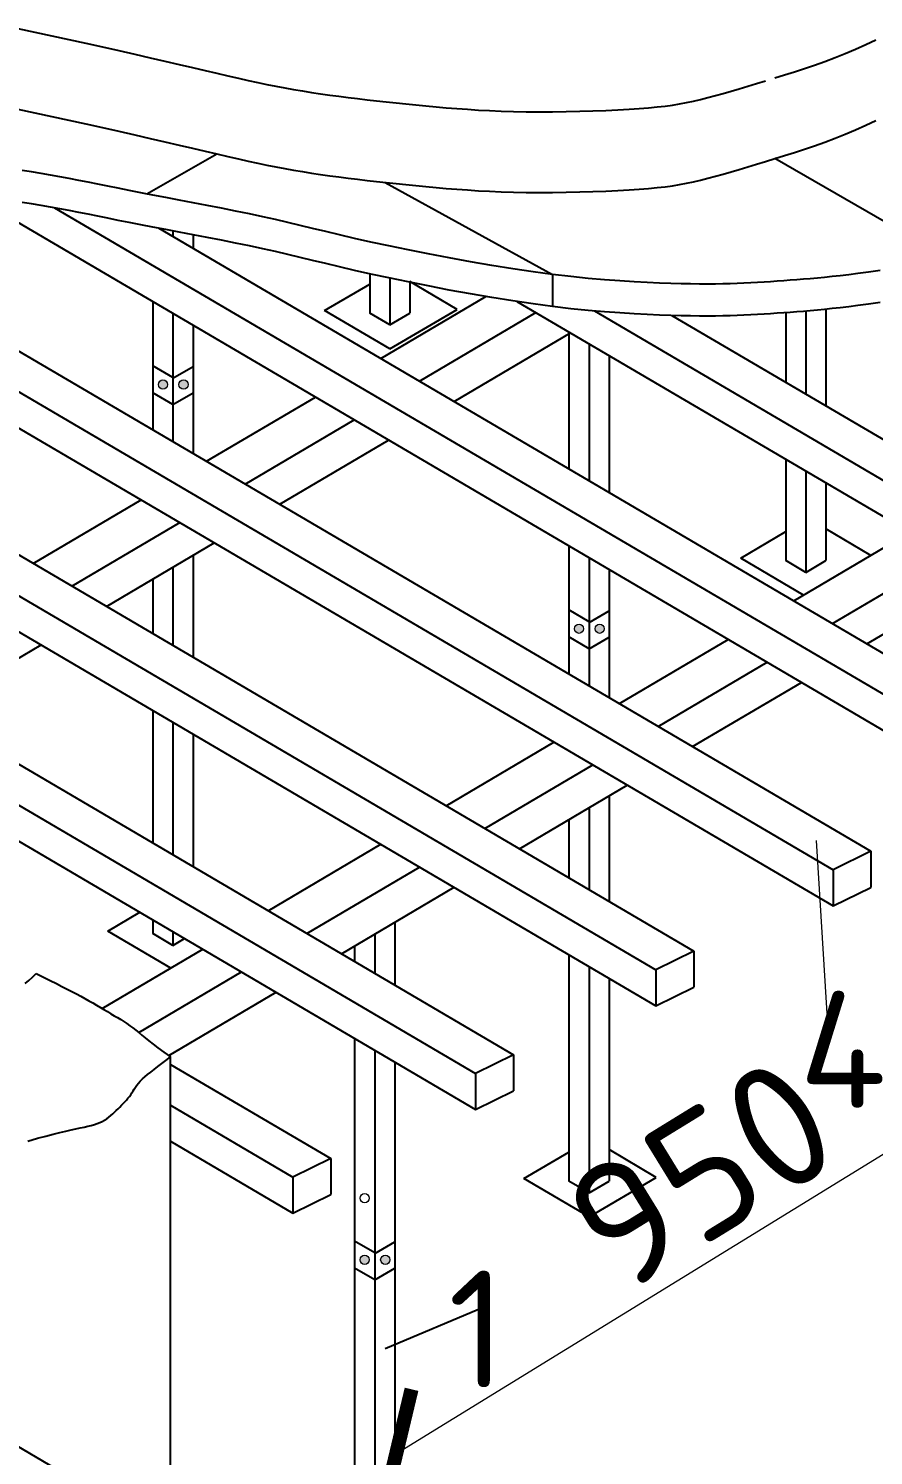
# Model space of a CAD drawing. Header units: millimetres. Extents: x 5763 to 12018931, y 39842 to 3600577.
# Drawn here: x 501497 to 505563, y 150797 to 157660 of the extents above; entities that cross this region are included whole.
import ezdxf

# ---------------------------------------------------------------- set-up
doc = ezdxf.new("R2010")
doc.units = ezdxf.units.MM
doc.layers.add('jiu', color=7, linetype='Continuous', lineweight=25)
doc.layers.add('тонкая', color=7, linetype='Continuous', lineweight=20)
doc.layers.add('LINES', color=7, linetype='Continuous')
doc.styles.add('ISOCPEUR', font='isocpeur.ttf')

# ---------------------------------------------------------------- blocks, each defined once
blk = doc.blocks.new('_ArchTick')
at = {"color": 0, "linetype": 'ByBlock', "const_width": 0.15}
blk.add_lwpolyline([(-0.5, -0.5), (0.5, 0.5)], dxfattribs=at)

msp = doc.modelspace()

# ---------------------------------------------------------------- hatches: boundary and pattern name
at = {"layer": 'тонкая', "ltscale": 10}
h = msp.add_hatch(color=256, dxfattribs=at)
h.set_gradient(color2=(0, 0, 0), one_color=1)
h.paths.add_polyline_path([(502122.39936, 155947.99477, 1), (502166.65379, 155947.99477, 1)])
h.paths.add_polyline_path([(502221.30814, 155947.99477, 1), (502265.56257, 155947.99477, 1)])
h = msp.add_hatch(color=256, dxfattribs=at)
h.set_gradient(color2=(0, 0, 0), one_color=1)
h.paths.add_polyline_path([(504124.4863, 154773.48354, 1), (504168.74073, 154773.48354, 1)])
h.paths.add_polyline_path([(504223.39508, 154773.48354, 1), (504267.64951, 154773.48354, 1)])
h = msp.add_hatch(color=256, dxfattribs=at)
h.set_gradient(color2=(0, 0, 0), one_color=1)
h.paths.add_polyline_path([(503093.0353, 151738.16937, 1), (503137.28973, 151738.16937, 1)])
h.paths.add_polyline_path([(503191.94408, 151738.16937, 1), (503236.19851, 151738.16937, 1)])

# ---------------------------------------------------------------- linework, layer by layer
at = {"layer": 'jiu', "color": 7}
msp.add_line((503214.0713, 151311.45069), (503693.54382, 151513.81698), dxfattribs=at)
at = {"layer": 'LINES'}
for p, q in [((501445.59501, 157660.44716), (501527.26471, 157643.19908)), ((501527.26471, 157643.19908), (501609.50116, 157625.53957)), ((501609.50116, 157625.53957), (501691.6691, 157607.64333)), ((501691.6691, 157607.64333), (501773.13324, 157589.68507)), ((501773.13324, 157589.68507), (501853.30484, 157571.82798)), ((505526.2608, 157582.99811), (505575.46587, 157605.63952)), ((501853.30484, 157571.82798), (501931.78122, 157554.18925)), ((501931.78122, 157554.18925), (502008.20622, 157536.87458)), ((502008.20622, 157536.87458), (502082.22369, 157519.98965)), ((502082.22369, 157519.98965), (502153.47747, 157503.64016)), ((505329.24449, 157502.53372), (505378.52518, 157521.12971)), ((505378.52518, 157521.12971), (505427.79979, 157540.73715)), ((505427.79979, 157540.73715), (505477.04189, 157561.36196)), ((505477.04189, 157561.36196), (505526.2608, 157582.99811)), ((502153.47747, 157503.64016), (502221.61141, 157487.93179)), ((502221.61141, 157487.93179), (502286.26935, 157472.97024)), ((502286.26935, 157472.97024), (502347.09514, 157458.8612)), ((502347.09514, 157458.8612), (502403.88313, 157445.68271)), ((505135.81005, 157437.06657), (505183.20474, 157452.22759)), ((505183.20474, 157452.22759), (505231.37894, 157468.14853)), ((505231.37894, 157468.14853), (505280.1273, 157484.89529)), ((505280.1273, 157484.89529), (505329.24449, 157502.53372)), ((502403.88313, 157445.68271), (502457.0297, 157433.40225)), ((502457.0297, 157433.40225), (502507.08173, 157421.95967)), ((502507.08173, 157421.95967), (502554.58612, 157411.29481)), ((502554.58612, 157411.29481), (502600.08973, 157401.34749)), ((502600.08973, 157401.34749), (502644.13948, 157392.05756)), ((502644.13948, 157392.05756), (502687.28222, 157383.36485)), ((502687.28222, 157383.36485), (502730.06486, 157375.20921)), ((504917.29507, 157370.50687), (504958.08051, 157382.72324)), ((504958.08051, 157382.72324), (505000.35641, 157395.4843)), ((505000.35641, 157395.4843), (505044.18054, 157408.7608)), ((505089.4002, 157422.5996), (505135.81005, 157437.06657)), ((502730.06486, 157375.20921), (502772.94836, 157367.53316)), ((502772.94836, 157367.53316), (502816.05002, 157360.29002)), ((502816.05002, 157360.29002), (502859.40121, 157353.43581)), ((502859.40121, 157353.43581), (502903.03333, 157346.92652)), ((502903.03333, 157346.92652), (502946.97774, 157340.71819)), ((502946.97774, 157340.71819), (502991.26583, 157334.7668)), ((502991.26583, 157334.7668), (503035.92898, 157329.02838)), ((503035.92898, 157329.02838), (503080.99857, 157323.45893)), ((503080.99857, 157323.45893), (503126.50284, 157318.02257)), ((503126.50284, 157318.02257), (503172.45749, 157312.71586)), ((503172.45749, 157312.71586), (503218.87508, 157307.54345)), ((504697.69949, 157311.34978), (504731.86065, 157319.2845)), ((504731.86065, 157319.2845), (504766.84984, 157328.05349)), ((504766.84984, 157328.05349), (504802.77747, 157337.60849)), ((504802.77747, 157337.60849), (504839.75396, 157347.90122)), ((504839.75396, 157347.90122), (504877.88969, 157358.88344)), ((504877.88969, 157358.88344), (504917.29507, 157370.50687)), ((501445.59501, 157272.4454), (501527.26471, 157255.19732)), ((501527.26471, 157255.19732), (501609.50116, 157237.53781)), ((503218.87508, 157307.54345), (503265.76816, 157302.51)), ((503265.76816, 157302.51), (503313.1493, 157297.62016)), ((503313.1493, 157297.62016), (503361.03105, 157292.87861)), ((503361.03105, 157292.87861), (503409.42596, 157288.28999)), ((503409.42596, 157288.28999), (503458.34661, 157283.85896)), ((503458.34661, 157283.85896), (503507.84714, 157279.60142)), ((503507.84714, 157279.60142), (503558.14813, 157275.57816)), ((503558.14813, 157275.57816), (503609.51173, 157271.86121)), ((503609.51173, 157271.86121), (503662.20012, 157268.5226)), ((503662.20012, 157268.5226), (503716.47546, 157265.63437)), ((503716.47546, 157265.63437), (503772.59991, 157263.26854)), ((503772.59991, 157263.26854), (503830.83565, 157261.49715)), ((503830.83565, 157261.49715), (503891.44483, 157260.39222)), ((503891.44483, 157260.39222), (503954.48292, 157260.00299)), ((503954.48292, 157260.00299), (504019.17854, 157260.28753)), ((504019.17854, 157260.28753), (504084.55361, 157261.18109)), ((504084.55361, 157261.18109), (504149.63004, 157262.61895)), ((504149.63004, 157262.61895), (504213.42976, 157264.53637)), ((504213.42976, 157264.53637), (504274.97468, 157266.86862)), ((504274.97468, 157266.86862), (504333.28672, 157269.55097)), ((504333.28672, 157269.55097), (504387.38779, 157272.51869)), ((504387.38779, 157272.51869), (504436.58589, 157275.73161)), ((504436.58589, 157275.73161), (504481.33328, 157279.24791)), ((504481.33328, 157279.24791), (504522.3683, 157283.15031)), ((504522.3683, 157283.15031), (504560.42928, 157287.52156)), ((504560.42928, 157287.52156), (504596.25455, 157292.4444)), ((504596.25455, 157292.4444), (504630.58245, 157298.00155)), ((504630.58245, 157298.00155), (504664.15132, 157304.27577)), ((504664.15132, 157304.27577), (504697.69949, 157311.34978)), ((501609.50116, 157237.53781), (501691.6691, 157219.64157)), ((501691.6691, 157219.64157), (501773.13324, 157201.68331)), ((501773.13324, 157201.68331), (501853.30484, 157183.82622)), ((501853.30484, 157183.82622), (501931.78122, 157166.18749)), ((505477.04189, 157173.3602), (505526.2608, 157194.99635)), ((505526.2608, 157194.99635), (505575.46587, 157217.63776)), ((501931.78122, 157166.18749), (502008.20622, 157148.87282)), ((502008.20622, 157148.87282), (502082.22369, 157131.98789)), ((502082.22369, 157131.98789), (502153.47747, 157115.6384)), ((502153.47747, 157115.6384), (502221.61141, 157099.93003)), ((505280.1273, 157096.89353), (505329.24449, 157114.53196)), ((505329.24449, 157114.53196), (505378.52518, 157133.12795)), ((505378.52518, 157133.12795), (505427.79979, 157152.73539)), ((505427.79979, 157152.73539), (505477.04189, 157173.3602)), ((502066.50626, 156864.87811), (502403.88313, 157057.68095)), ((502221.61141, 157099.93003), (502286.26935, 157084.96848)), ((502286.26935, 157084.96848), (502347.09514, 157070.85944)), ((502347.09514, 157070.85944), (502403.88313, 157057.68095)), ((502403.88313, 157057.68095), (502457.0297, 157045.40049)), ((502457.0297, 157045.40049), (502507.08173, 157033.95792)), ((505089.4002, 157034.59784), (505135.81005, 157049.06481)), ((505135.81005, 157049.06481), (505183.20474, 157064.22583)), ((505183.20474, 157064.22583), (505231.37894, 157080.14678)), ((505231.37894, 157080.14678), (505280.1273, 157096.89353)), ((501512.45405, 156970.68877), (501466.97321, 156977.68977)), ((501557.792, 156963.2827), (501512.45405, 156970.68877)), ((502507.08173, 157033.95792), (502554.58612, 157023.29305)), ((502554.58612, 157023.29305), (502600.08973, 157013.34573)), ((502600.08973, 157013.34573), (502644.13948, 157004.0558)), ((502644.13948, 157004.0558), (502687.28222, 156995.36309)), ((502687.28222, 156995.36309), (502730.06486, 156987.20745)), ((502730.06486, 156987.20745), (502772.94836, 156979.5314)), ((502772.94836, 156979.5314), (502816.05002, 156972.28826)), ((502816.05002, 156972.28826), (502859.40121, 156965.43405)), ((504839.75396, 156959.89946), (504877.88969, 156970.88168)), ((504877.88969, 156970.88168), (504917.29507, 156982.50511)), ((504917.29507, 156982.50511), (504958.08051, 156994.72148)), ((504958.08051, 156994.72148), (505000.35641, 157007.48254)), ((505000.35641, 157007.48254), (505044.18054, 157020.75904)), ((505044.18054, 157020.75904), (505089.4002, 157034.59784)), ((508058.52347, 155321.10894), (505089.4002, 157034.59784)), ((501603.0336, 156955.50266), (501557.792, 156963.2827)), ((501648.22539, 156947.37974), (501603.0336, 156955.50266)), ((501693.41389, 156938.94506), (501648.22539, 156947.37974)), ((501738.71473, 156930.22036), (501693.41389, 156938.94506)), ((501784.51991, 156921.18991), (501738.71473, 156930.22036)), ((501831.29052, 156911.82864), (501784.51991, 156921.18991)), ((501879.48767, 156902.11147), (501831.29052, 156911.82864)), ((501929.57242, 156892.01334), (501879.48767, 156902.11147)), ((502859.40121, 156965.43405), (502903.03333, 156958.92477)), ((502903.03333, 156958.92477), (502946.97774, 156952.71643)), ((502946.97774, 156952.71643), (502991.26583, 156946.76504)), ((502991.26583, 156946.76504), (503035.92898, 156941.02662)), ((503035.92898, 156941.02662), (503080.99857, 156935.45717)), ((503080.99857, 156935.45717), (503126.50284, 156930.02081)), ((503126.50284, 156930.02081), (503172.45749, 156924.7141)), ((503172.45749, 156924.7141), (503218.87508, 156919.54169)), ((503213.3221, 156920.16047), (504018.37909, 156477.41246)), ((503218.87508, 156919.54169), (503265.76816, 156914.50824)), ((503265.76816, 156914.50824), (503313.1493, 156909.6184)), ((503313.1493, 156909.6184), (503361.03105, 156904.87685)), ((503361.03105, 156904.87685), (503409.42596, 156900.28823)), ((504560.42928, 156899.5198), (504596.25455, 156904.44264)), ((504596.25455, 156904.44264), (504630.58245, 156909.99979)), ((504630.58245, 156909.99979), (504664.15132, 156916.27401)), ((504664.15132, 156916.27401), (504697.69949, 156923.34803)), ((504697.69949, 156923.34803), (504731.86065, 156931.28274)), ((504731.86065, 156931.28274), (504766.84984, 156940.05173)), ((504766.84984, 156940.05173), (504802.77747, 156949.60673)), ((504802.77747, 156949.60673), (504839.75396, 156959.89946)), ((501234.84587, 156851.56918), (506151.61954, 153967.17601)), ((501982.0059, 156881.50916), (501929.57242, 156892.01334)), ((502037.24917, 156870.57386), (501982.0059, 156881.50916)), ((502095.76334, 156859.18236), (502037.24917, 156870.57386)), ((502157.78937, 156847.32296), (502095.76334, 156859.18236)), ((502222.68772, 156835.03743), (502157.78937, 156847.32296)), ((502289.59869, 156822.38091), (502222.68772, 156835.03743)), ((503409.42596, 156900.28823), (503458.34661, 156895.8572)), ((503458.34661, 156895.8572), (503507.84714, 156891.59966)), ((503507.84714, 156891.59966), (503558.14813, 156887.5764)), ((503558.14813, 156887.5764), (503609.51173, 156883.85945)), ((503609.51173, 156883.85945), (503662.20012, 156880.52084)), ((503662.20012, 156880.52084), (503716.47546, 156877.63261)), ((503716.47546, 156877.63261), (503772.59991, 156875.26678)), ((503772.59991, 156875.26678), (503830.83565, 156873.49539)), ((503830.83565, 156873.49539), (503891.44483, 156872.39046)), ((503891.44483, 156872.39046), (503954.48292, 156872.00123)), ((503954.48292, 156872.00123), (504019.17854, 156872.28577)), ((504019.17854, 156872.28577), (504084.55361, 156873.17933)), ((504084.55361, 156873.17933), (504149.63004, 156874.61719)), ((504149.63004, 156874.61719), (504213.42976, 156876.53461)), ((504213.42976, 156876.53461), (504274.97468, 156878.86686)), ((504274.97468, 156878.86686), (504333.28672, 156881.54921)), ((504333.28672, 156881.54921), (504387.38779, 156884.51693)), ((504387.38779, 156884.51693), (504436.58589, 156887.72985)), ((504436.58589, 156887.72985), (504481.33328, 156891.24615)), ((504481.33328, 156891.24615), (504522.3683, 156895.14855)), ((504522.3683, 156895.14855), (504560.42928, 156899.5198)), ((500236.79136, 156820.66394), (505551.42852, 153702.86676)), ((501512.45405, 156816.56405), (501466.97321, 156823.56505)), ((501557.792, 156809.15797), (501512.45405, 156816.56405)), ((501603.0336, 156801.37793), (501557.792, 156809.15797)), ((501648.22539, 156793.25502), (501603.0336, 156801.37793)), ((501621.92759, 156797.98187), (506151.61954, 154140.66766)), ((501693.41389, 156784.82034), (501648.22539, 156793.25502)), ((501738.71473, 156776.09563), (501693.41389, 156784.82034)), ((501784.51991, 156767.06518), (501738.71473, 156776.09563)), ((501831.29052, 156757.70391), (501784.51991, 156767.06518)), ((502357.66262, 156809.40855), (502289.59869, 156822.38091)), ((502426.01983, 156796.1755), (502357.66262, 156809.40855)), ((502493.81062, 156782.7369), (502426.01983, 156796.1755)), ((502560.17534, 156769.14789), (502493.81062, 156782.7369)), ((502624.25429, 156755.46363), (502560.17534, 156769.14789)), ((500007.71113, 156758.4851), (505368.70739, 153613.49165)), ((501879.48767, 156747.98675), (501831.29052, 156757.70391)), ((501929.57242, 156737.88862), (501879.48767, 156747.98675)), ((501982.0059, 156727.38444), (501929.57242, 156737.88862)), ((502037.24917, 156716.44914), (501982.0059, 156727.38444)), ((502095.76334, 156705.05764), (502037.24917, 156716.44914)), ((502157.78937, 156693.19823), (502095.76334, 156705.05764)), ((502124.89229, 156699.48817), (506334.34067, 154230.04277)), ((502685.56514, 156741.70871), (502624.25429, 156755.46363)), ((502745.13494, 156727.78564), (502685.56514, 156741.70871)), ((502804.36809, 156713.56637), (502745.13494, 156727.78564)), ((502864.66896, 156698.92285), (502804.36809, 156713.56637)), ((502927.44195, 156683.72705), (502864.66896, 156698.92285)), ((499831.2146, 156688.53398), (505368.70739, 153440)), ((502222.68772, 156680.9127), (502157.78937, 156693.19823)), ((502192.47854, 156686.63143), (502192.47854, 156659.83914)), ((502289.59869, 156668.25619), (502222.68772, 156680.9127)), ((502288.9849, 156668.37229), (502288.9849, 156603.22431)), ((502357.66262, 156655.28383), (502289.59869, 156668.25619)), ((502426.01983, 156642.05078), (502357.66262, 156655.28383)), ((502493.81062, 156628.61218), (502426.01983, 156642.05078)), ((502560.17534, 156615.02317), (502493.81062, 156628.61218)), ((502994.09146, 156667.85091), (502927.44195, 156683.72705)), ((503066.02187, 156651.16641), (502994.09146, 156667.85091)), ((503144.63758, 156633.54549), (503066.02187, 156651.16641)), ((503230.84005, 156614.9504), (503144.63758, 156633.54549)), ((502624.25429, 156601.3389), (502560.17534, 156615.02317)), ((502685.56514, 156587.58399), (502624.25429, 156601.3389)), ((502745.13494, 156573.66092), (502685.56514, 156587.58399)), ((502804.36809, 156559.44164), (502745.13494, 156573.66092)), ((502864.66896, 156544.79812), (502804.36809, 156559.44164)), ((503323.51907, 156595.70459), (503230.84005, 156614.9504)), ((503421.06153, 156576.22178), (503323.51907, 156595.70459)), ((503521.85428, 156556.9157), (503421.06153, 156576.22178)), ((502927.44195, 156529.60232), (502864.66896, 156544.79812)), ((502994.09146, 156513.72619), (502927.44195, 156529.60232)), ((503066.02187, 156497.04168), (502994.09146, 156513.72619)), ((503144.63758, 156479.42076), (503066.02187, 156497.04168)), ((503624.2842, 156538.20007), (503521.85428, 156556.9157)), ((503726.73817, 156520.48863), (503624.2842, 156538.20007)), ((503827.60305, 156504.1951), (503726.73817, 156520.48863)), ((503925.26571, 156489.73322), (503827.60305, 156504.1951)), ((504018.37909, 156477.41246), (503925.26571, 156489.73322)), ((505595.92308, 156497.18883), (505538.77675, 156489.00814)), ((502922.33973, 156304.089), (503139.15109, 156431.3863)), ((503139.15109, 156480.6505), (503139.15109, 156291.79167)), ((503230.84005, 156460.82568), (503144.63758, 156479.42076)), ((503323.51907, 156441.57987), (503230.84005, 156460.82568)), ((503235.65745, 156459.82529), (503235.65745, 156234.95121)), ((503421.06153, 156422.09705), (503323.51907, 156441.57987)), ((503559.5758, 156309.73412), (503332.16382, 156443.67556)), ((503332.16382, 156439.85319), (503332.16382, 156291.79167)), ((503521.85428, 156402.79097), (503421.06153, 156422.09705)), ((504106.66037, 156467.12525), (504018.37909, 156477.41246)), ((504018.37909, 156477.41246), (504018.37909, 156323.28773)), ((504190.09281, 156458.65979), (504106.66037, 156467.12525)), ((504268.65965, 156451.80427), (504190.09281, 156458.65979)), ((504342.34415, 156446.34688), (504268.65965, 156451.80427)), ((504411.12955, 156442.07579), (504342.34415, 156446.34688)), ((504474.9991, 156438.77921), (504411.12955, 156442.07579)), ((504533.93605, 156436.24532), (504474.9991, 156438.77921)), ((504588.01605, 156434.29159), (504533.93605, 156436.24532)), ((504637.68433, 156432.85265), (504588.01605, 156434.29159)), ((504683.47853, 156431.89239), (504637.68433, 156432.85265)), ((504725.93628, 156431.37473), (504683.47853, 156431.89239)), ((504765.5952, 156431.26356), (504725.93628, 156431.37473)), ((504802.99294, 156431.52279), (504765.5952, 156431.26356)), ((504838.66712, 156432.11633), (504802.99294, 156431.52279)), ((504873.15537, 156433.00807), (504838.66712, 156432.11633)), ((504906.91862, 156434.16321), (504873.15537, 156433.00807)), ((504940.11094, 156435.55204), (504906.91862, 156434.16321)), ((504972.80968, 156437.14611), (504940.11094, 156435.55204)), ((505005.09221, 156438.91701), (504972.80968, 156437.14611)), ((505037.03587, 156440.83629), (505005.09221, 156438.91701)), ((505068.71805, 156442.87553), (505037.03587, 156440.83629)), ((505100.21608, 156445.0063), (505068.71805, 156442.87553)), ((505131.60733, 156447.20016), (505100.21608, 156445.0063)), ((505162.99938, 156449.44424), (505131.60733, 156447.20016)), ((505194.62065, 156451.78795), (505162.99938, 156449.44424)), ((505226.72979, 156454.29625), (505194.62065, 156451.78795)), ((505259.58545, 156457.03409), (505226.72979, 156454.29625)), ((505293.44628, 156460.06643), (505259.58545, 156457.03409)), ((505328.57092, 156463.45824), (505293.44628, 156460.06643)), ((505365.21801, 156467.27448), (505328.57092, 156463.45824)), ((505403.64621, 156471.5801), (505365.21801, 156467.27448)), ((505444.3576, 156476.47434), (505403.64621, 156471.5801)), ((505488.82802, 156482.1935), (505444.3576, 156476.47434)), ((505538.77675, 156489.00814), (505488.82802, 156482.1935)), ((499335.80491, 156368.96081), (504698.62183, 153222.89929)), ((503192.53499, 156073.16255), (503698.38026, 156371.2662)), ((503624.2842, 156384.07534), (503521.85428, 156402.79097)), ((503726.73817, 156366.3639), (503624.2842, 156384.07534)), ((503827.60305, 156350.07038), (503726.73817, 156366.3639)), ((502095.97218, 156346.39505), (502095.97218, 155729.98765)), ((502192.47854, 156289.78022), (502192.47854, 155673.37282)), ((503235.65745, 156119.55067), (502922.33973, 156304.089)), ((503235.65745, 156234.95121), (503139.15109, 156291.79167)), ((503235.65745, 156119.55067), (503559.5758, 156309.73412)), ((503235.65745, 156234.95121), (503332.16382, 156291.79167)), ((503378.8527, 155963.86048), (503938.71361, 156293.79651)), ((503925.26571, 156335.6085), (503827.60305, 156350.07038)), ((503847.91578, 156347.06247), (507066.39212, 154458.96435)), ((504018.37909, 156323.28773), (503925.26571, 156335.6085)), ((504106.66037, 156313.00052), (504018.37909, 156323.28773)), ((504190.09281, 156304.53507), (504106.66037, 156313.00052)), ((504268.65965, 156297.67955), (504190.09281, 156304.53507)), ((504220.69664, 156301.86466), (507066.39212, 154632.456)), ((504342.34415, 156292.22215), (504268.65965, 156297.67955)), ((504411.12955, 156287.95107), (504342.34415, 156292.22215)), ((504474.9991, 156284.65449), (504411.12955, 156287.95107)), ((504533.93605, 156282.12059), (504474.9991, 156284.65449)), ((505005.09221, 156284.79228), (504972.80968, 156283.02139)), ((505037.03587, 156286.71156), (505005.09221, 156284.79228)), ((505068.71805, 156288.75081), (505037.03587, 156286.71156)), ((505100.21608, 156290.88157), (505068.71805, 156288.75081)), ((505131.60733, 156293.07543), (505100.21608, 156290.88157)), ((505162.99938, 156295.31952), (505131.60733, 156293.07543)), ((505141.23803, 156293.76389), (505141.23803, 155958.40233)), ((505194.62065, 156297.66323), (505162.99938, 156295.31952)), ((505226.72979, 156300.17152), (505194.62065, 156297.66323)), ((505259.58545, 156302.90936), (505226.72979, 156300.17152)), ((505237.74439, 156301.08936), (505237.74439, 155901.7875)), ((505293.44628, 156305.9417), (505259.58545, 156302.90936)), ((505328.57092, 156309.33351), (505293.44628, 156305.9417)), ((505365.21801, 156313.14975), (505328.57092, 156309.33351)), ((505334.25076, 156309.92498), (505334.25076, 155845.17267)), ((505403.64621, 156317.45538), (505365.21801, 156313.14975)), ((505444.3576, 156322.34962), (505403.64621, 156317.45538)), ((505488.82802, 156328.06878), (505444.3576, 156322.34962)), ((505538.77675, 156334.88341), (505488.82802, 156328.06878)), ((505595.92308, 156343.0641), (505538.77675, 156334.88341)), ((499200.72867, 156251.63514), (504515.9007, 153133.52419)), ((502288.9849, 156233.1654), (502288.9849, 155616.758)), ((504588.01605, 156280.16687), (504533.93605, 156282.12059)), ((504637.68433, 156278.72792), (504588.01605, 156280.16687)), ((504593.0002, 156280.02247), (507249.11325, 154721.8311)), ((504683.47853, 156277.76767), (504637.68433, 156278.72792)), ((504725.93628, 156277.25), (504683.47853, 156277.76767)), ((504765.5952, 156277.13883), (504725.93628, 156277.25)), ((504802.99294, 156277.39806), (504765.5952, 156277.13883)), ((504838.66712, 156277.9916), (504802.99294, 156277.39806)), ((504873.15537, 156278.88335), (504838.66712, 156277.9916)), ((504906.91862, 156280.03849), (504873.15537, 156278.88335)), ((504940.11094, 156281.42731), (504906.91862, 156280.03849)), ((504972.80968, 156283.02139), (504940.11094, 156281.42731)), ((503545.04576, 155866.36441), (504104.90667, 156196.30044)), ((504098.05912, 156192.26505), (504098.05912, 155541.94274)), ((499087.28381, 156144.69518), (504515.9007, 152960.03254)), ((504194.56548, 156143.70269), (504194.56548, 155485.32791)), ((504291.07184, 156087.08786), (504291.07184, 155428.71308)), ((502192.47854, 155981.35089), (502095.97218, 156038.19135)), ((502192.47854, 155978.23361), (502288.9849, 156034.89577)), ((502192.47854, 155851.42492), (502095.97218, 155908.26538)), ((502192.47854, 155851.42492), (502288.9849, 155908.08708)), ((502353.67551, 155578.80768), (502877.8487, 155887.7123)), ((502539.99322, 155469.50561), (503064.16641, 155778.41023)), ((498701.5654, 155733.91715), (503831.77578, 152724.31274)), ((502706.18628, 155372.00954), (503230.35947, 155680.91416)), ((498587.54804, 155604.23743), (503649.05465, 152634.93763)), ((505141.23803, 155588.34342), (505141.23803, 155101.41292)), ((505237.74439, 155531.72859), (505237.74439, 155044.57246)), ((498487.80364, 155489.26018), (503649.05465, 152461.44598)), ((505334.25076, 155475.11376), (505334.25076, 155101.41292)), ((501520.09287, 155087.56254), (502038.98921, 155393.35742)), ((501706.41058, 154978.26048), (502225.30692, 155284.05536)), ((501872.60364, 154880.7644), (502391.49998, 155186.55928)), ((504924.42667, 155113.71025), (505141.23803, 155241.00755)), ((505179.50159, 154907.52157), (505739.3625, 155237.4576)), ((505550.30689, 155126.04376), (505334.25076, 155253.29681)), ((502288.9849, 155126.14532), (502288.9849, 154636.49706)), ((504098.05912, 155171.88383), (504098.05912, 154555.47642)), ((505365.8193, 154798.21951), (505925.68021, 155128.15554)), ((502192.47854, 155069.27239), (502192.47854, 154693.11188)), ((504194.56548, 155115.269), (504194.56548, 154498.8616)), ((504291.07184, 155058.65417), (504291.07184, 154442.24677)), ((505226.98891, 154935.5067), (504924.42667, 155113.71025)), ((505237.74439, 155044.57246), (505141.23803, 155101.41292)), ((505237.74439, 155044.57246), (505334.25076, 155101.41292)), ((502095.97218, 155012.39947), (502095.97218, 154749.72671)), ((505532.01236, 154700.72343), (506091.87327, 155030.65946)), ((504194.56548, 154806.83967), (504098.05912, 154863.68012)), ((504194.56548, 154803.72238), (504291.07184, 154860.38454)), ((504194.56548, 154676.91369), (504098.05912, 154733.75415)), ((504194.56548, 154676.91369), (504291.07184, 154733.57585)), ((504340.6421, 154413.1667), (504864.81529, 154722.07132)), ((501016.18421, 154376.06114), (501557.91735, 154695.31415)), ((504526.95981, 154303.86463), (505051.133, 154612.76925)), ((504693.15287, 154206.36856), (505217.32606, 154515.27318)), ((502095.97218, 154379.6678), (502095.97218, 153742.61058)), ((502192.47854, 154323.05297), (502192.47854, 153685.99576)), ((502288.9849, 154266.43814), (502288.9849, 153629.38093)), ((503507.05947, 153921.92157), (504025.95581, 154227.71645)), ((503693.37718, 153812.6195), (504212.27352, 154118.41438)), ((503859.57024, 153715.12343), (504378.46658, 154020.91831)), ((504291.07184, 153969.41503), (504291.07184, 153461.98583)), ((504194.56548, 153912.5421), (504194.56548, 153518.60066)), ((504098.05912, 153855.66918), (504098.05912, 153575.21548)), ((502650.64004, 153417.2183), (503192.37317, 153736.47132)), ((505551.42852, 153702.86676), (505368.70739, 153613.49165)), ((505551.42852, 153702.86676), (505551.42852, 153529.37511)), ((502836.95775, 153307.91624), (503378.69088, 153627.16925)), ((505368.70739, 153613.49165), (505368.70739, 153440)), ((503003.15081, 153210.42016), (503544.88394, 153529.67317)), ((505368.70739, 153440), (505551.42852, 153529.37511)), ((501879.16082, 153319.0807), (502033.07581, 153409.44941)), ((505368.70739, 153440), (505368.70739, 153440)), ((502095.97218, 153372.55167), (502095.97218, 153306.78337)), ((503259.62084, 153361.56254), (503259.62084, 153059.96369)), ((502181.72305, 153140.87715), (501879.16082, 153319.0807)), ((502192.47854, 153249.94291), (502095.97218, 153306.78337)), ((502192.47854, 153315.93684), (502192.47854, 153249.94291)), ((502192.47854, 153249.94291), (502248.61373, 153283.0055)), ((503163.11448, 153304.68961), (503163.11448, 153116.57852)), ((501852.37296, 152946.78526), (502335.95374, 153231.76805)), ((503066.60812, 153247.81669), (503066.60812, 153173.19335)), ((504098.05912, 153205.15657), (504098.05912, 152116.40462)), ((504698.62183, 153222.89929), (504515.9007, 153133.52419)), ((504698.62183, 153222.89929), (504698.62183, 153049.40764)), ((504194.56548, 153148.54174), (504194.56548, 152059.56416)), ((504515.9007, 153133.52419), (504515.9007, 152960.03254)), ((501481.42906, 153066.98203), (501498.78465, 153081.50714)), ((501498.78465, 153081.50714), (501516.42447, 153097.32407)), ((501516.42447, 153097.32407), (501534.38975, 153114.64396)), ((501534.38975, 153114.64396), (501569.92366, 153097.03579)), ((501569.92366, 153097.03579), (501602.17144, 153081.02612)), ((501602.17144, 153081.02612), (501631.52056, 153066.39361)), ((501631.52056, 153066.39361), (501658.35847, 153052.91689)), ((502028.07972, 152831.22997), (502522.27145, 153122.46599)), ((504291.07184, 153091.92692), (504291.07184, 152116.40462)), ((501658.35847, 153052.91689), (501683.07263, 153040.3746)), ((501683.07263, 153040.3746), (501706.05051, 153028.54538)), ((501706.05051, 153028.54538), (501727.67955, 153017.20787)), ((501727.67955, 153017.20787), (501748.34723, 153006.14072)), ((501748.34723, 153006.14072), (501768.37941, 152995.16381)), ((501768.37941, 152995.16381), (501787.85559, 152984.26206)), ((502171.82732, 152720.50639), (502688.46451, 153024.96991)), ((504515.9007, 152960.03254), (504698.62183, 153049.40764)), ((501787.85559, 152984.26206), (501806.79369, 152973.46162)), ((501806.79369, 152973.46162), (501825.21163, 152962.78867)), ((501825.21163, 152962.78867), (501843.12732, 152952.26936)), ((501843.12732, 152952.26936), (501860.55867, 152941.92986)), ((501860.55867, 152941.92986), (501877.52359, 152931.79633)), ((501877.52359, 152931.79633), (501894.04001, 152921.89493)), ((501894.04001, 152921.89493), (501910.12904, 152912.22968)), ((504515.9007, 152960.03254), (504515.9007, 152960.03254)), ((501910.12904, 152912.22968), (501925.8246, 152902.71601)), ((501925.8246, 152902.71601), (501941.16383, 152893.24718)), ((501941.16383, 152893.24718), (501956.18385, 152883.71649)), ((501956.18385, 152883.71649), (501970.92179, 152874.0172)), ((501970.92179, 152874.0172), (501985.41479, 152864.0426)), ((501985.41479, 152864.0426), (501999.69997, 152853.68595)), ((501999.69997, 152853.68595), (502013.81446, 152842.84055)), ((502013.81446, 152842.84055), (502027.90274, 152831.37859)), ((502027.90274, 152831.37859), (502042.5387, 152819.08796)), ((502042.5387, 152819.08796), (502058.40356, 152805.73548)), ((502058.40356, 152805.73548), (502076.17856, 152791.08796)), ((502076.17856, 152791.08796), (502096.54493, 152774.91222)), ((503066.60812, 152803.13444), (503066.60812, 150273.75019)), ((502096.54493, 152774.91222), (502120.1839, 152756.97506)), ((502120.1839, 152756.97506), (502147.77671, 152737.04332)), ((502147.77671, 152737.04332), (502180.00459, 152714.88379)), ((502158.67848, 152697.46796), (502180.00459, 152714.88379)), ((502180.00459, 145517.13472), (502180.00459, 152714.88379)), ((503163.11448, 152746.51961), (503163.11448, 150272.31462)), ((503831.77578, 152724.31274), (503649.05465, 152634.93763)), ((503831.77578, 152724.31274), (503831.77578, 152550.82109)), ((502085.30654, 152641.31246), (502101.6851, 152653.68998)), ((502101.6851, 152653.68998), (502119.43146, 152667.05346)), ((502119.43146, 152667.05346), (502138.45835, 152681.58532)), ((502138.45835, 152681.58532), (502158.67848, 152697.46796)), ((502180.00459, 152677.98848), (502951.51435, 152225.38731)), ((503259.62084, 152689.90478), (503259.62084, 150273.83852)), ((502012.36086, 152568.73524), (502018.99024, 152578.28888)), ((502018.99024, 152578.28888), (502026.4945, 152588.05252)), ((502026.4945, 152588.05252), (502035.15429, 152598.0416)), ((502035.15429, 152598.0416), (502045.2503, 152608.27155)), ((502045.2503, 152608.27155), (502057.00186, 152618.78566)), ((502057.00186, 152618.78566), (502070.38303, 152629.73849)), ((502070.38303, 152629.73849), (502085.30654, 152641.31246)), ((503649.05465, 152634.93763), (503649.05465, 152461.44598)), ((501968.41831, 152506.42001), (501975.69665, 152514.952)), ((501975.69665, 152514.952), (501982.57085, 152523.57579)), ((501982.57085, 152523.57579), (501988.97873, 152532.31188)), ((501988.97873, 152532.31188), (501994.91529, 152541.17992)), ((501994.91529, 152541.17992), (502000.60405, 152550.1962)), ((502000.60405, 152550.1962), (502006.32569, 152559.37616)), ((502006.32569, 152559.37616), (502012.36086, 152568.73524)), ((503649.05465, 152461.44598), (503831.77578, 152550.82109)), ((501902.42653, 152439.50058), (501911.17486, 152447.6899)), ((501911.17486, 152447.6899), (501919.7167, 152456.02579)), ((501919.7167, 152456.02579), (501928.13969, 152464.41935)), ((501928.13969, 152464.41935), (501936.50648, 152472.79991)), ((501936.50648, 152472.79991), (501944.77989, 152481.16976)), ((501944.77989, 152481.16976), (501952.89777, 152489.54939)), ((501952.89777, 152489.54939), (501960.79796, 152497.9593)), ((501960.79796, 152497.9593), (501968.41831, 152506.42001)), ((502180.00459, 152481.42122), (502768.79322, 152136.01221)), ((503649.05465, 152461.44598), (503649.05465, 152461.44598)), ((501725.06437, 152367.64885), (501746.11194, 152372.17281)), ((501746.11194, 152372.17281), (501765.40619, 152376.42596)), ((501765.40619, 152376.42596), (501783.09299, 152380.54413)), ((501783.09299, 152380.54413), (501799.31818, 152384.66312)), ((501799.31818, 152384.66312), (501814.22764, 152388.91877)), ((501814.22764, 152388.91877), (501827.96721, 152393.4469)), ((501827.96721, 152393.4469), (501840.68276, 152398.38332)), ((501840.68276, 152398.38332), (501852.52014, 152403.86387)), ((501852.52014, 152403.86387), (501863.61549, 152409.98691)), ((501863.61549, 152409.98691), (501874.06618, 152416.70099)), ((501874.06618, 152416.70099), (501883.95982, 152423.91723)), ((501883.95982, 152423.91723), (501893.38406, 152431.54673)), ((501893.38406, 152431.54673), (501902.42653, 152439.50058)), ((501494.5926, 152309.434), (501540.06688, 152322.45411)), ((501540.06688, 152322.45411), (501580.47942, 152333.45968)), ((501580.47942, 152333.45968), (501616.35732, 152342.71869)), ((501616.35732, 152342.71869), (501648.22767, 152350.49913)), ((501648.22767, 152350.49913), (501676.61756, 152357.06897)), ((501676.61756, 152357.06897), (501702.0541, 152362.69622)), ((501702.0541, 152362.69622), (501725.06437, 152367.64885)), ((502180.00459, 152307.92956), (502768.79322, 151962.52056)), ((503881.24776, 152128.70195), (504098.05912, 152255.99925)), ((504518.48383, 152134.34707), (504291.07184, 152268.28852)), ((502951.51435, 152225.38731), (502768.79322, 152136.01221)), ((502951.51435, 152225.38731), (502951.51435, 152051.89566)), ((502768.79322, 152136.01221), (502768.79322, 151962.52056)), ((504194.56548, 151944.16362), (503881.24776, 152128.70195)), ((504194.56548, 152059.56416), (504098.05912, 152116.40462)), ((504194.56548, 151944.16362), (504518.48383, 152134.34707)), ((504194.56548, 152059.56416), (504291.07184, 152116.40462)), ((502768.79322, 151962.52056), (502951.51435, 152051.89566)), ((502768.79322, 151962.52056), (502768.79322, 151962.52056)), ((503163.11448, 151771.52549), (503066.60812, 151828.36595)), ((503163.11448, 151768.4082), (503259.62084, 151825.07036)), ((503163.11448, 151641.59951), (503066.60812, 151698.43997)), ((503163.11448, 151641.59951), (503259.62084, 151698.26167)), ((501052.79326, 151071.2272), (504733.99597, 148911.67367))]:
    msp.add_line(p, q, dxfattribs=at)
at = {"layer": 'тонкая', "ltscale": 10}
for p, q in [((505288.30898, 153754.52191), (505338.56311, 152923.30915)), ((503264.17015, 150804.01995), (506121.53468, 152560.5789)), ((503260.79918, 150815.23187), (503267.66852, 150804.05764))]:
    msp.add_line(p, q, dxfattribs=at)
for centre in [(502144.52657, 155947.99477), (502243.43536, 155947.99477), (504146.61351, 154773.48354), (504245.5223, 154773.48354), (503115.16251, 152034.33757), (503115.16251, 151738.16937), (503214.0713, 151738.16937)]:
    msp.add_circle(centre, 22.12722, dxfattribs=at)

# ---------------------------------------------------------------- block references
at = {"layer": 'тонкая', "ltscale": 10, "xscale": 449.9999999999999, "yscale": 449.9999999999999, "zscale": 449.9999999999999, "rotation": 211.5810357420832}
msp.add_blockref('_ArchTick', (503266.72585, 150805.59106), dxfattribs=at)

# ---------------------------------------------------------------- texts
at = {"layer": 'jiu', "color": 7, "style": 'ISOCPEUR'}
for s, p in [('4', (505203.88817, 152468.27442)), ('1', (503516.45285, 151123.61715))]:
    msp.add_text(s, height=562.5, dxfattribs=at).set_placement(p)
at = {"layer": 'тонкая', "ltscale": 10, "insert": (504735.40396, 152148.65025), "char_height": 600, "attachment_point": 5, "rotation": 31.581035742, "style": 'ISOCPEUR'}
msp.add_mtext('\\A1;950', dxfattribs=at)

doc.saveas('drawing.dxf')
